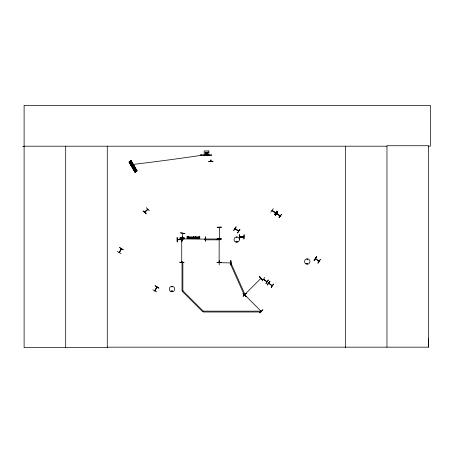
<?xml version="1.0" encoding="UTF-8"?>
<svg xmlns="http://www.w3.org/2000/svg" width="453" height="453" viewBox="0 0 453 453"><rect width="100%" height="100%" fill="white"/><g stroke="black" fill="none" stroke-linecap="round" stroke-linejoin="round"><path stroke-width="0.68" d="M428.232 146.2L430.35 146.2L430.35 105.356L24.111 105.356L24.111 347.644L107.338 347.644L107.282 347.168L428.544 347.168L428.606 338.408M121.257 248.748L121.183 249.28M155.13 290.418L154.705 290.758M156.63 287.429C158.709 284.178 151.138 297.31 157.044 287.106M234.948 228.788L235.294 229.008M235.317 229.003L235.118 228.669M235.09 228.657L238.663 230.996M272.032 210.515L275.588 212.984M275.701 212.819L275.39 212.582M276.579 213.64L280.107 216.019M180.056 237.638L184.365 238.057M182.163 237.61L182.412 237.129M182.553 233.782L182.604 233.306M182.797 233.323L182.151 237.553M268.64 283.301L269.071 283.368M269.031 283.578L268.725 283.176L272.196 285.611M181.693 261.777L181.885 262.208M219.093 239.688L219.122 239.235M219.099 239.326L219.275 239.711L219.292 239.246M219.286 261.987L219.314 262.321M263.465 279.269L266.868 281.794M267.06 281.692L266.766 281.426M171.619 291.002C172.344 292.508 172.565 289.96 171.687 290.917M236.964 237.389L236.568 237.162L236.84 237.514M307.026 259.212C307.502 260.141 307.479 258.414 307.049 259.331M306.834 263.544C308.074 262.179 307.253 265.124 306.919 263.352M307.502 263.612C307.1 262.485 306.789 264.529 307.547 263.544M219.32 239.32L219.297 239.62M261.273 311.217L260.86 311.081M119.552 252.157L119.122 252.514M121.381 248.918L119.275 252.548L121.427 248.839M244.654 294.829L244.994 294.49L231.03 263.216L230.26 263.555L244.229 294.931L244.79 294.416M260.786 278.737L260.905 278.369L260.803 278.748M154.728 290.718L156.806 287.077M147.457 209.439L147.718 209.212L144.643 212.197M119.128 252.412L121.364 248.861M219.377 238.839L219.377 227.304M239.535 236.834L239.931 237.021M181.228 239.541L181.653 239.705L177.412 239.558M117.304 251.483L121.059 253.64M123.205 249.846L119.552 247.508L123.233 249.796M156.647 291.879L152.865 289.767M244.546 294.727L260.905 278.369M233.629 230.396L236.172 226.885M233.788 230.498L236.121 226.851M237.491 232.91L239.852 229.28M237.644 233.006L239.988 229.365M235.016 228.833L238.493 231.092M145.062 212.061C142.927 213.125 153.023 205.022 144.779 212.27M270.809 212.214L273.278 208.652M272.429 210.787L272.117 210.39M275.577 212.916L272.202 210.424M274.467 214.688L276.919 211.121M277.632 211.602L275.39 215.311L277.615 211.591M275.367 215.294L277.768 211.693M276.959 213.85L276.647 213.459M279.716 215.775L280.107 215.985M279.025 217.774L281.602 214.292L278.974 217.74M268.669 283.301L272.1 285.798M267.242 284.869L269.943 281.477L267.225 284.858M267.395 284.982L269.892 281.443M273.47 284.008L271.137 287.661L273.465 284.003M262.191 280.922L264.773 277.451M268.335 280.033L265.934 283.646L268.284 279.999M314.246 260.469L316.596 256.823L314.223 260.452M314.071 260.339L316.613 256.834M314.201 260.435L316.743 256.93M171.857 286.67L172.083 287.066L171.97 286.63M236.551 241.415C236.664 242.751 237.276 240.571 236.483 241.664M236.913 241.783L236.913 241.415M239.58 236.828L243.85 236.715L243.431 236.993M239.552 237.004L243.873 236.936L239.631 237.004M181.608 239.705L177.355 239.716L181.613 239.671M206.919 153.544L208.108 152.242L205.164 152.242L205.826 154.405L207.117 154.23L207.117 152.242M230.628 262.689L230.809 262.916L219.45 262.689M245.973 296.472L243.051 293.267L245.985 296.455M244.58 294.693L244.96 294.541M243.153 296.262L246.347 293.34L243.136 296.251M259.745 312.853L262.785 309.773M259.858 312.966L262.91 309.897M146.296 207.684L149.354 210.747M146.2 213.805L143.018 210.86L146.16 213.844M205.826 154.405L206.636 153.624M206.738 153.544L208.108 152.242L206.636 153.023M208.108 152.242L207.117 153.142L206.155 153.142L206.155 152.242M181.908 239.042L181.885 239.512L181.732 239.031M181.885 262.162L181.88 261.772M135.787 171.477L135.787 170.962M172.168 291.364C172.423 290.209 171.364 291.505 172.021 291.37M131.2 160.758L129.037 162.021L134.898 172.174L137.061 170.917L131.189 160.764M129.779 162.967L131.653 161.885M130.175 163.652L132.049 162.57M130.77 164.682L132.644 163.601M131.296 165.6L133.171 164.518M131.891 166.63L133.765 165.549M134.445 171.053L136.319 169.971M134.303 171.528L136.806 170.085M134.348 171.608L136.851 170.164M135.504 171.07L135.798 170.9M263.527 279.337C271.126 284.931 264.093 279.422 263.906 279.405M315.565 258.657L319.031 261.177M318.923 261.302L315.515 258.827M182.338 238.901L205.385 239.139L205.039 238.929M205.339 239.122L205.039 239.122M261.166 311.324L244.807 294.965M240.498 237.078L242.984 237.021M239.343 239.076L239.49 234.745L239.365 239.076M243.912 238.98L244.059 234.648L243.974 238.98M219.229 260.645L219.212 264.971M230.951 264.971L230.82 260.639L230.939 263.731M177.072 237.497L177.117 241.823M179.643 238.805L183.969 238.793M179.643 238.986L183.975 238.958M182.689 239.099L182.344 239.122M217.032 239.246L221.358 239.19M183.975 262.417L179.643 262.225L183.975 262.434M221.364 262.621L217.032 262.429L221.364 262.638M217.032 262.485L221.364 262.457M217.123 238.986L221.449 238.861L217.123 238.991M22.65 146.37L24.111 146.364M24.111 146.2L386.964 146.2M206.46 152.304L206.811 152.304M206.155 152.485L207.117 152.485M207.117 153.567L206.155 153.567L206.126 154.405L205.164 152.242L206.155 154.23L207.117 154.23M205.792 154.886L207.48 154.886M201.557 154.932L206.274 155.13M205.792 155.011L211.778 155.011M201.557 155.181L211.778 155.13M205.792 155.192L207.48 155.192M219.184 239.835L204.756 239.835L204.756 238.997L219.184 238.997L219.122 262.412L219.122 261.976M180.079 237.463L184.382 237.899M236.84 241.194C235.209 241.885 238.136 242.213 236.732 241.211M177.757 239.58L177.338 239.756M275.515 212.927L272.094 210.583M276.732 213.488L280.169 215.815M261.07 311.29L260.871 311.064M235.073 228.663L238.623 230.951M276.874 211.087L274.444 214.671M276.624 213.652L280.147 216.013M259.473 276.845L262.536 279.903M243.04 293.278L246.121 296.319M131.155 160.787L137.016 170.94M131.07 160.838L136.914 171.002M130.951 160.906L136.812 171.058M130.906 160.928L136.772 171.081M130.826 160.974L136.308 170.554M130.707 161.047L136.568 171.2L130.685 161.058M130.549 161.138L136.104 170.673M136.262 171.376L135.69 171.704M129.688 161.647L135.515 171.823M129.569 161.715L135.43 171.868L129.53 161.738M129.411 161.806L135.266 171.964M135.192 172.004L129.326 161.857L135.147 172.032M129.184 161.936L135.068 172.078M129.082 161.993L134.949 172.146M239.433 234.745L239.552 239.071M177.248 237.497L177.276 241.823M230.849 260.639L230.837 264.971M428.544 347.168L428.544 145.73L386.964 145.73L386.964 347.168M345.379 146.2L345.379 347.644M210.883 160.923L210.883 161.268M210.764 160.923L210.764 161.268M201.557 154.513L201.557 155.594M200.594 154.513L200.594 155.594M181.732 239.076L181.732 262.168M107.276 146.2L107.276 347.644M65.696 146.2L65.696 347.644M200.594 155.441A804.924 265.481 -9.9 0 1 130.594 164.716M198.754 237.734L198.55 238.403A0.679 0.679 0 0 1 198.154 238.623L197.338 238.261L197.434 237.066A0.685 0.685 0 0 1 197.825 236.84L198.154 236.84A0.674 0.674 0 0 1 198.55 237.066L198.754 237.734M189.037 237.542L189.377 238.499L190.475 238.488L189.326 237.904L190.503 237.763L190.215 236.93L189.496 236.891L189.037 237.542M192.344 237.536L192.599 238.505L193.771 238.589L193.771 236.2L193.482 236.942A0.781 0.781 0 0 0 192.91 236.84A0.674 0.674 0 0 0 192.548 237.066L192.344 237.536M194.099 237.247C195.073 238.244 194.977 238.153 194.082 238.488L194.813 238.623A0.657 0.657 0 0 0 195.152 238.476C195.226 237.383 193.839 237.253 195.26 236.959L194.099 237.247M180.549 232.853L184.83 233.533L180.549 232.853M197.553 237.44C197.763 240.101 199.184 236.064 197.553 237.44M192.661 237.463C192.865 240.011 194.105 236.036 192.661 237.463M190.696 237.927L190.679 238.091A0.589 0.589 0 0 0 190.77 238.408L192.044 238.589L191.936 237.044L190.815 236.913L191.755 237.463L190.696 237.927M132.066 165.453C132.655 167.287 133.493 164.156 132.066 165.453M190.996 237.955L191.432 238.357L191.755 237.689L190.996 237.955M189.36 237.349C190.447 238.403 190.249 236.364 189.36 237.349M155.181 285.758L158.816 288.119L155.181 285.758M320.294 259.512L317.944 263.153L320.294 259.512M259.62 276.692L262.53 279.909L259.603 276.709M182.865 290.741L182.27 291.336L202.678 311.743L203.272 311.149L261.002 311.149L261.002 311.992L203.272 311.992L203.272 311.149L182.865 290.741L182.865 261.879L182.021 261.879L182.021 290.741L182.865 290.741M196.007 236.964L195.588 236.2L195.588 238.589L195.877 237.31L196.325 237.1L196.942 238.589L196.857 237.083L196.007 236.964M199.875 238.312L199.399 238.261L199.36 237.112L199.892 236.874L199.071 236.381C198.742 236.8 198.958 239.36 199.892 238.312M182.236 236.862L182.044 241.189L182.225 236.862M205.656 236.857L205.447 241.189L205.656 236.857M181.88 237.463L181.698 241.794L181.88 237.463M221.449 227.157L217.117 227.281L221.449 227.151M208.878 150.928L204.184 150.928L204.184 155.617L208.878 155.617L208.878 150.928M211.036 160.022L210.611 160.022L210.611 160.923L211.036 160.923L211.036 160.022M212.989 161.268L208.657 161.359L212.989 161.268M187.344 236.302L187.038 236.302L187.038 238.589L187.344 238.589L187.344 237.468L188.397 237.468L188.397 238.589L188.703 238.589L188.703 236.302L188.397 236.302L188.397 237.202L187.344 237.202L187.344 236.302M170.656 291.455A2.741 2.741 0 0 0 174.762 289.088A2.741 2.741 0 0 0 170.656 286.715A2.741 2.741 0 0 0 170.656 291.455M305.905 263.861A2.701 2.701 0 0 0 309.954 261.523A2.701 2.701 0 0 0 305.905 259.184A2.701 2.701 0 0 0 305.905 263.861M235.384 241.908A2.695 2.695 0 0 0 239.427 239.575A2.695 2.695 0 0 0 235.384 237.242A2.695 2.695 0 0 0 235.384 241.908"/></g></svg>
